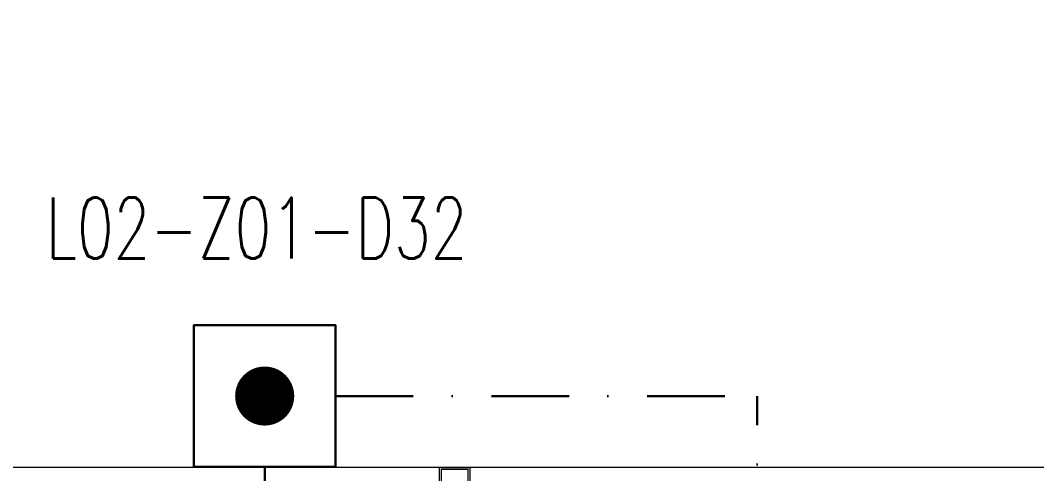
# Model space of a CAD drawing. Extents: x -3709 to 34975, y -230 to 8245.
# Drawn here: x 31392.1 to 31558.4, y 773.4 to 847.7 of the extents above; entities that cross this region are included whole.
import ezdxf

# ---------------------------------------------------------------- set-up
doc = ezdxf.new("R2010")
doc.units = 0
doc.linetypes.add('DASHDOT', pattern=[25.4, 12.7, -6.35, 0, -6.35])
doc.linetypes.add('DOT2', pattern=[0.125, 0, -0.125])
doc.layers.get('0').update_dxf_attribs({"color": 9, "lineweight": 9})
for name, color, linetype, lineweight in [('10A', 9, 'Continuous', 9), ('20', 9, 'DOT2', 9), ('E-DEDEKTÖR NUMARALARI', 20, 'Continuous', 30), ('E-KABLO', 7, 'Continuous', 30), ('E-YANGIN İHBAR BUTONU', 7, 'Continuous', 30)]:
    doc.layers.add(name, color=color, linetype=linetype, lineweight=lineweight)
doc.styles.add('E-YAZI', font='txttw.shx')

# ---------------------------------------------------------------- blocks, each defined once
blk = doc.blocks.new('catikatirevizepergole-krt')
for points in [[(0, 0), (-830, 0), (-830, 1638), (0, 1638)], [(-30, 90), (-30, 0), (-800, 0), (-800, 90)]]:
    blk.add_lwpolyline(points, close=True)
blk = doc.blocks.new('100_YANGIN İHBAR BUTONU 085')
at = {"layer": 'E-YANGIN İHBAR BUTONU', "color": 4}
blk.add_lwpolyline([(-1.16, -1.16), (-1.16, 1.16), (1.16, 1.16), (1.16, -1.16)], close=True, dxfattribs=at)
at = {"layer": 'E-YANGIN İHBAR BUTONU', "color": 3, "const_width": 0.483}
blk.add_lwpolyline([(-0.242, 0, 1), (0.242, 0, 1)], format="xyb", close=True, dxfattribs=at)

msp = doc.modelspace()

# ---------------------------------------------------------------- linework, layer by layer
at = {"layer": '10A'}
msp.add_lwpolyline([(31456.92, 767.61), (31456.92, 767.91), (31460.62, 767.91), (31460.62, 774.41), (31465.62, 774.4), (31465.62, 747.39), (31469.43, 747.39), (31469.43, 747.19), (31465.32, 747.19), (31465.32, 774.11), (31460.92, 774.11), (31460.92, 767.61), (31456.92, 767.61)], dxfattribs=at)
at = {"layer": 'E-KABLO', "color": 6, "linetype": 'DASHDOT'}
for p, q in [((31443.64, 786.12), (31512.6, 786.12)), ((31512.6, 577.37), (31512.6, 786.12)), ((31432.04, 774.52), (31432.04, 705.88))]:
    msp.add_line(p, q, dxfattribs=at)

# ---------------------------------------------------------------- block references
at = {"layer": '20'}
msp.add_blockref('catikatirevizepergole-krt', (31648.84, 774.41), dxfattribs=at)
at = {"layer": 'E-YANGIN İHBAR BUTONU', "xscale": 10, "yscale": 10, "zscale": 10, "rotation": 90}
msp.add_blockref('100_YANGIN İHBAR BUTONU 085', (31432.04, 786.12), dxfattribs=at)

# ---------------------------------------------------------------- texts
at = {"layer": 'E-DEDEKTÖR NUMARALARI', "style": 'E-YAZI', "width": 0.7}
msp.add_text('L02-Z01-D32', height=10, dxfattribs=at).set_placement((31396.21, 808.63))

doc.saveas('drawing.dxf')
